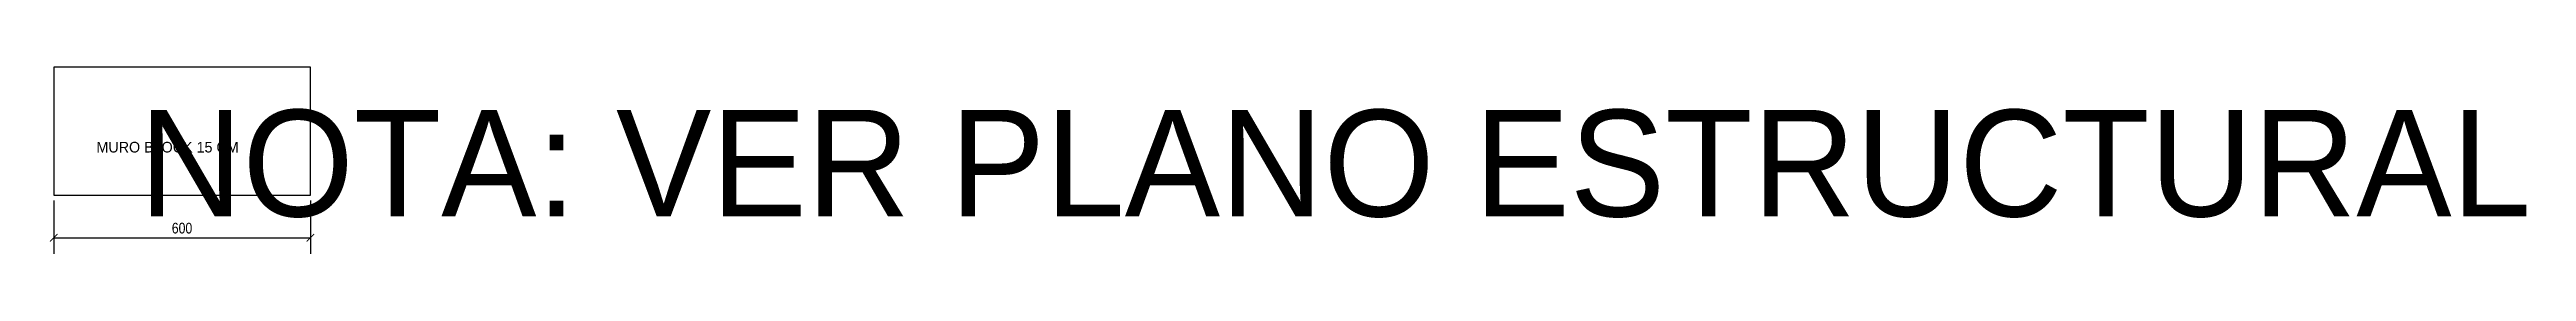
# Model space of a CAD drawing. Header units: metres. Extents: x -0.1 to 57.8, y -1.4 to 3.
import ezdxf

# ---------------------------------------------------------------- set-up
doc = ezdxf.new("R2010")
doc.units = ezdxf.units.M
doc.layers.add('MURO-BLOCK-15CM', color=7, linetype='Continuous')
doc.styles.add('OpenSansCondensed-Light', font='OpenSansCondensed-Light.ttf')
doc.dimstyles.new('EZDXF', dxfattribs={"dimtxt": 0.25, "dimasz": 0.175, "dimexe": 0.375, "dimexo": 0.125, "dimgap": 0.1, "dimtad": 1, "dimlfac": 100, "dimzin": 12, "dimdsep": 46, "dimtxsty": 'OpenSansCondensed-Light', "dimblk": 'ARCHTICK', "dimcen": 2.5, "dimazin": 3, "dimtfac": 0.5, "dimtmove": 2, "dimatfit": 3})

# ---------------------------------------------------------------- blocks, each defined once
blk = doc.blocks.new('_ARCHTICK')
at = {"color": 0, "linetype": 'BYBLOCK', "const_width": 0.15}
blk.add_lwpolyline([(-0.5, -0.5), (0.5, 0.5)], dxfattribs=at)

msp = doc.modelspace()

# ---------------------------------------------------------------- linework, layer by layer
at = {"layer": 'MURO-BLOCK-15CM'}
msp.add_lwpolyline([(0, 0), (6, 0), (6, 3), (0, 3)], close=True, dxfattribs=at)

# ---------------------------------------------------------------- texts
msp.add_text('MURO BLOCK 15 CM', height=0.25, dxfattribs=at).set_placement((1, 1))
at = {"layer": 'MURO-BLOCK-15CM', "insert": (2, 2), "char_height": 2.5, "attachment_point": 1}
msp.add_mtext('NOTA: VER PLANO ESTRUCTURAL', dxfattribs=at)

# ---------------------------------------------------------------- dimensions: what is measured, and where the dimension line sits
at = {"layer": 'MURO-BLOCK-15CM'}
msp.add_linear_dim(base=(0, -1), p1=(0, 0), p2=(6, 0), dimstyle='EZDXF', dxfattribs=at).render()

doc.saveas('drawing.dxf')
